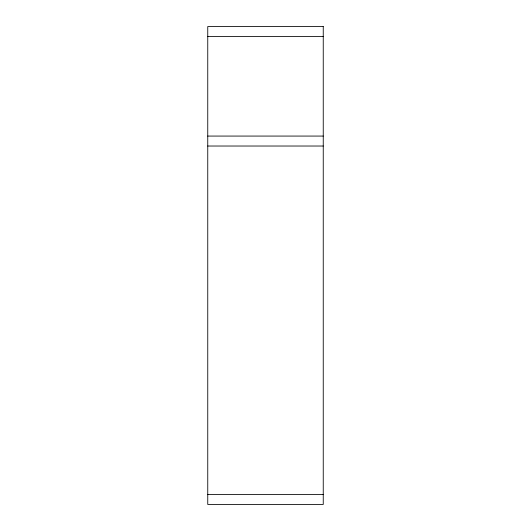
<?xml version="1.0" encoding="UTF-8"?>
<svg xmlns="http://www.w3.org/2000/svg" width="531" height="531" viewBox="0 0 531 531"><rect width="100%" height="100%" fill="white"/><g stroke="black" fill="none" stroke-linecap="round" stroke-linejoin="round"><path stroke-width="0.8" d="M207.754 36.506L323.246 36.506M207.754 136.069L323.246 136.069M207.754 146.025L323.246 146.025M207.754 494.494L323.246 494.494M323.246 26.55L207.754 26.55L207.754 504.45L323.246 504.45L323.246 26.55"/></g></svg>
